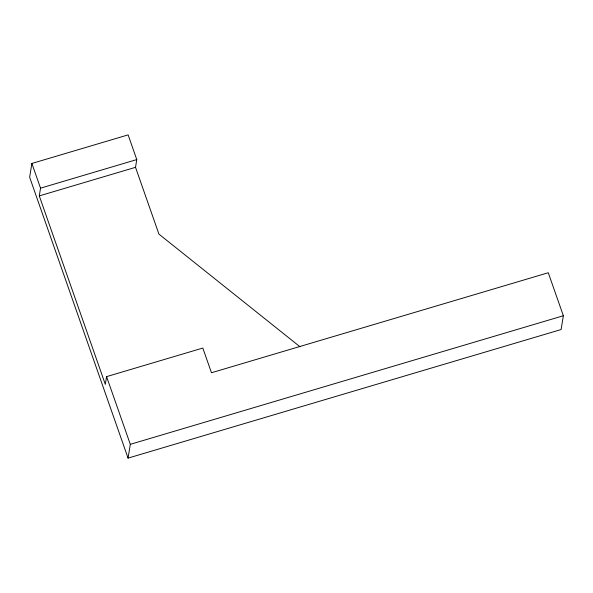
<?xml version="1.0" encoding="UTF-8"?>
<svg xmlns="http://www.w3.org/2000/svg" width="593" height="593" viewBox="0 0 593 593"><rect width="100%" height="100%" fill="white"/><g stroke="black" fill="none" stroke-linecap="round" stroke-linejoin="round"><path stroke-width="0.89" d="M31.881 163.453L29.65 177.248L128.066 458.115L561.119 329.538L563.35 315.743L548.28 272.743L211.471 372.752L202.813 348.054L106.577 376.629L105.324 384.36L39.286 195.898L40.539 188.159L31.881 163.453L128.118 134.885L136.775 159.584L135.523 167.322L158.924 234.109L299.939 346.72M128.066 458.115L130.304 444.327L106.577 376.629M40.539 188.159L136.775 159.584M39.286 195.898L135.523 167.322M130.304 444.327L563.35 315.743"/></g></svg>
